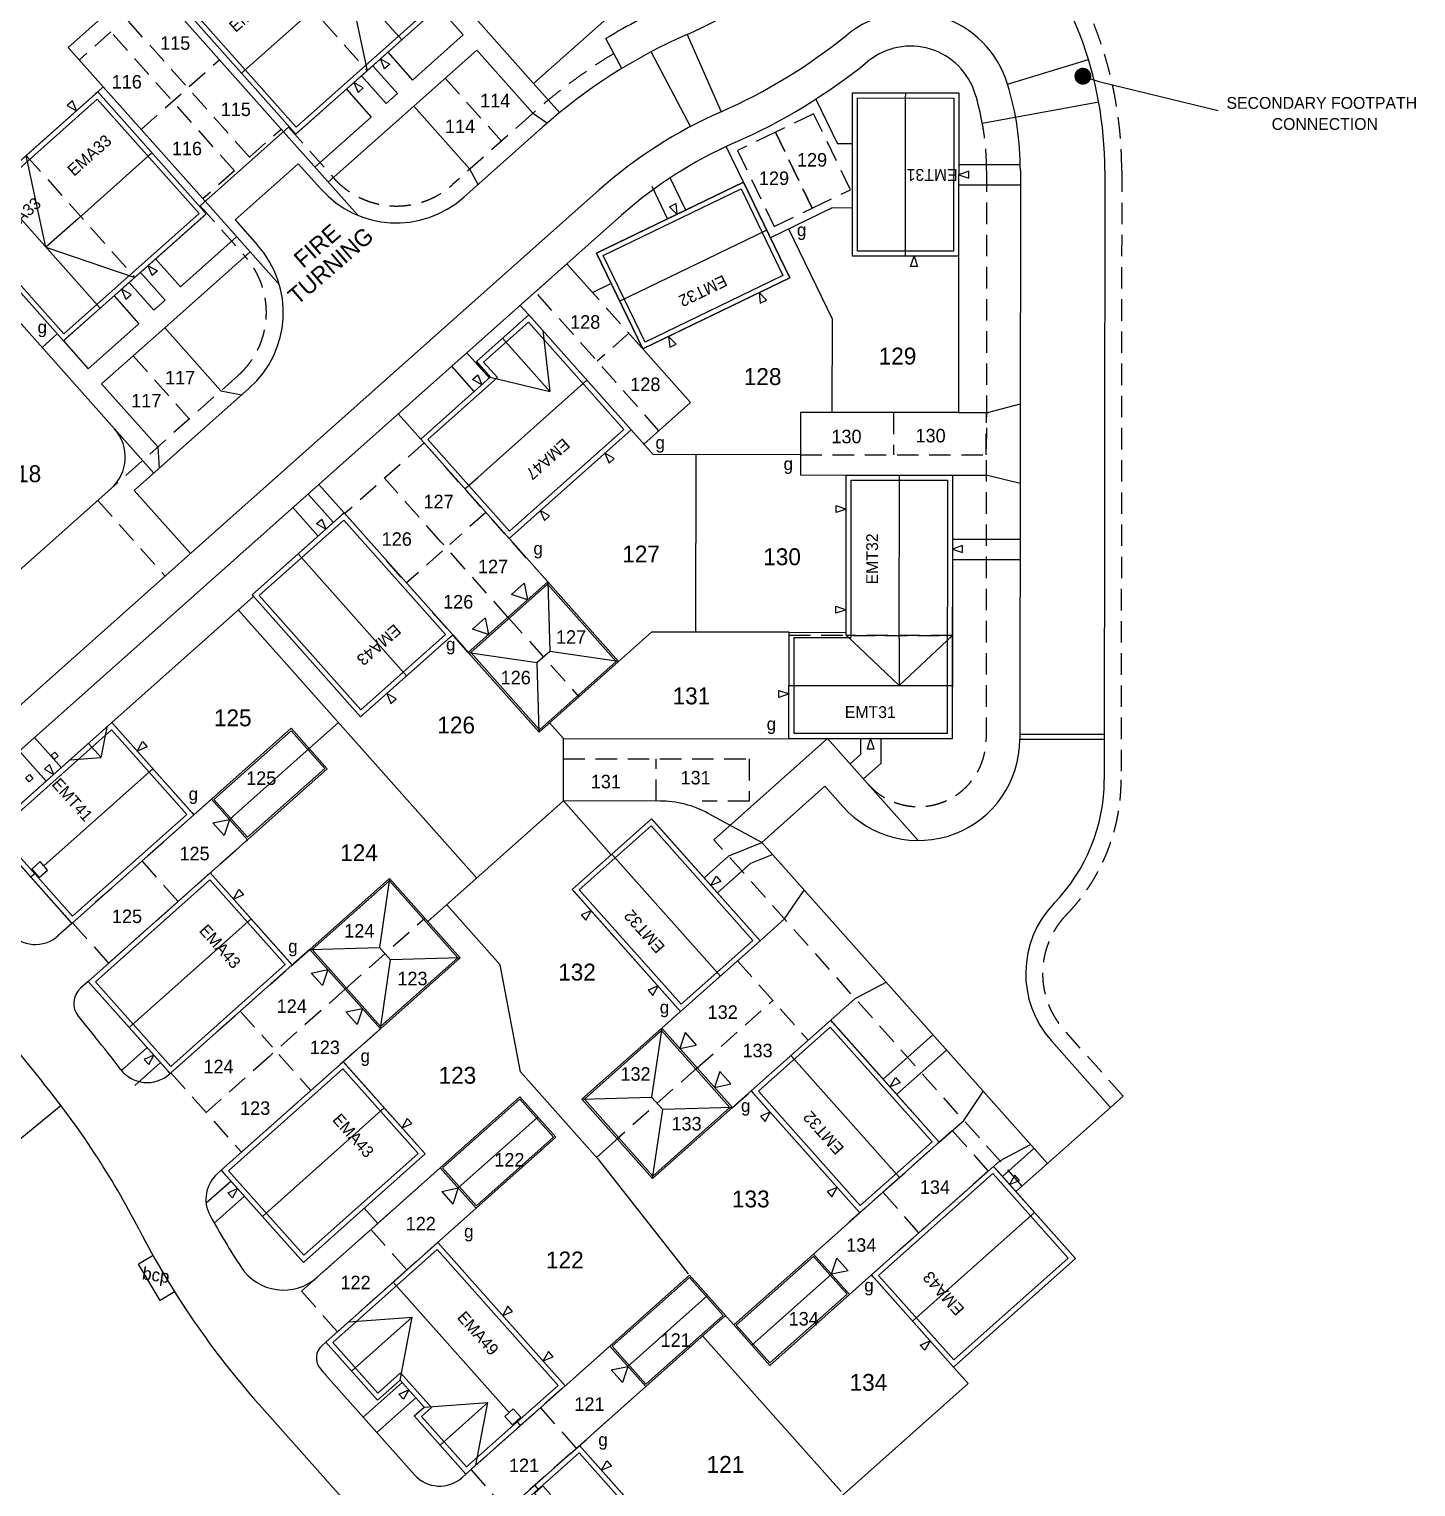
# Model space of a CAD drawing. Header units: millimetres. Extents: x 417385519 to 419804394, y 187233028 to 187812599.
# Drawn here: x 419722311 to 419804394, y 187618091 to 187704374 of the extents above; entities that cross this region are included whole.
import ezdxf
from ezdxf.enums import TextEntityAlignment as Align

# ---------------------------------------------------------------- set-up
doc = ezdxf.new("R2010")
doc.units = ezdxf.units.MM
doc.header["$LTSCALE"] = 100
doc.linetypes.add('DASHED', pattern=[19.05, 12.7, -6.35])
for name, color, linetype in [('0 Porch Detail', 7, 'Continuous'), ('CB-E-CHANNEL', 3, 'Continuous'), ('CB-E-FOOTPATH', 1, 'Continuous'), ('CB-E-VERGE', 6, 'DASHED'), ('CB-H-CHIMNEY', 1, 'Continuous'), ('CB-H-DOORFRONT', 1, 'Continuous'), ('CB-H-DOORREAR', 4, 'Continuous'), ('CB-H-EXTWALL', 3, 'Continuous'), ('CB-H-EXTWALL2', 7, 'Continuous'), ('CB-H-GARAGE-DOOR', 4, 'Continuous'), ('CB-H-PARTY CENTRE', 1, 'DASHED'), ('CB-H-ROOF', 1, 'Continuous'), ('CB-P-DRIVE', 7, 'Continuous'), ('CB-P-FENCE', 2, 'Continuous'), ('CB-P-FOOTPATH', 1, 'Continuous'), ('CB-P-GATES', 6, 'Continuous'), ('CB-P-HOUSE-REF', 7, 'Continuous'), ('CB-P-MULTILEADER', 7, 'Continuous'), ('CB-P-PARKING', 1, 'DASHED'), ('CB-P-PARKING-NO', 1, 'Continuous'), ('CB-P-PLOT-NO', 4, 'Continuous'), ('H-House-Outline', 7, 'Continuous')]:
    doc.layers.add(name, color=color, linetype=linetype)
doc.styles.add('CB-P-HOUSE-REF', font='')
doc.styles.add('Cooper Baillie', font='')
doc.styles.get('CB-P-HOUSE-REF').set_extended_font_data('Gill Sans')
doc.styles.get('Cooper Baillie').set_extended_font_data('Gill Sans')

# ---------------------------------------------------------------- blocks, each defined once
blk = doc.blocks.new('*U257')
at = {"layer": 'CB-H-EXTWALL2'}
for p, q in [((0, 7817), (3204, 7817)), ((0, 1500), (0, 7817)), ((3204, 7817), (3204, 1500)), ((3204, 1500), (0, 1500))]:
    blk.add_line(p, q, dxfattribs=at)
at = {"layer": 'CB-H-GARAGE-DOOR'}
for p, q in [((1102, 634), (1602, 1500)), ((1602, 1500), (2102, 634)), ((1102, 634), (2102, 634))]:
    blk.add_line(p, q, dxfattribs=at)
at = {"layer": 'CB-H-ROOF'}
blk.add_line((1602, 1500), (1602, 7817), dxfattribs=at)
at = {"layer": 'CB-P-PARKING'}
for p, q in [((0, 1500), (0, -4500)), ((3204, -4500), (3204, 1500)), ((0, -4000), (3204, -4000)), ((0, -4500), (0, -9500)), ((3204, -4500), (3204, -9500)), ((0, -9500), (3204, -9500))]:
    blk.add_line(p, q, dxfattribs=at)
blk = doc.blocks.new('*U265')
at = {"layer": 'CB-H-EXTWALL2'}
for p, q in [((0, 7817), (6290, 7817)), ((0, 1500), (0, 7817)), ((6290, 7817), (6290, 1500)), ((6290, 1500), (0, 1500))]:
    blk.add_line(p, q, dxfattribs=at)
at = {"layer": 'CB-H-GARAGE-DOOR'}
for p, q in [((1102, 634), (1602, 1500)), ((1602, 1500), (2102, 634)), ((4188, 634), (4688, 1500)), ((4688, 1500), (5187, 634)), ((1102, 634), (2102, 634)), ((4188, 634), (5187, 634))]:
    blk.add_line(p, q, dxfattribs=at)
at = {"layer": 'CB-H-ROOF'}
for p, q in [((0, 7817), (2650, 4658)), ((6290, 7817), (3640, 4658)), ((0, 1500), (2650, 4658)), ((2650, 4658), (3640, 4658)), ((6290, 1500), (3640, 4658))]:
    blk.add_line(p, q, dxfattribs=at)
at = {"layer": 'CB-P-PARKING'}
for p, q in [((3145, 1500), (3145, 7817)), ((0, 1500), (0, -4500)), ((3145, 1500), (3145, -4500)), ((6290, 1500), (6290, -4500)), ((0, -4000), (2852, -4000)), ((3438, -4000), (6290, -4000)), ((0, -4500), (0, -9500)), ((3145, -4500), (3145, -9500)), ((6290, -4500), (6290, -9500)), ((0, -9500), (6290, -9500))]:
    blk.add_line(p, q, dxfattribs=at)
blk = doc.blocks.new('*U268')
at = {"layer": 'CB-H-EXTWALL2'}
for p, q in [((0, 7817), (6290, 7817)), ((0, 1500), (0, 7817)), ((6290, 7817), (6290, 1500)), ((6290, 1500), (0, 1500))]:
    blk.add_line(p, q, dxfattribs=at)
at = {"layer": 'CB-H-GARAGE-DOOR'}
for p, q in [((1102, 634), (1602, 1500)), ((1602, 1500), (2102, 634)), ((4188, 634), (4688, 1500)), ((4688, 1500), (5187, 634)), ((1102, 634), (2102, 634)), ((4188, 634), (5187, 634))]:
    blk.add_line(p, q, dxfattribs=at)
at = {"layer": 'CB-H-ROOF'}
for p, q in [((0, 7817), (2650, 4658)), ((6290, 7817), (3640, 4658)), ((0, 1500), (2650, 4658)), ((2650, 4658), (3640, 4658)), ((6290, 1500), (3640, 4658))]:
    blk.add_line(p, q, dxfattribs=at)
at = {"layer": 'CB-P-PARKING'}
for p, q in [((3145, 1500), (3145, 7817)), ((0, 1500), (0, -4500)), ((3145, 1500), (3145, -4500)), ((6290, 1500), (6290, -4500)), ((0, -4500), (6290, -4500))]:
    blk.add_line(p, q, dxfattribs=at)
blk = doc.blocks.new('_Dot')
at = {"color": 0, "linetype": 'ByBlock', "lineweight": -2}
blk.add_line((-0.5, 0), (-1, 0), dxfattribs=at)
at = {"color": 0, "linetype": 'ByBlock', "const_width": 0.5}
blk.add_lwpolyline([(-0.25, 0, 1), (0.25, 0, 1)], format="xyb", close=True, dxfattribs=at)
blk = doc.blocks.new('*U239')
at = {"layer": '0 Porch Detail'}
for points in [[(8248, 5689), (8248, 5989), (7948, 5989), (7948, 5689)], [(8248, 3676), (8248, 3976), (7948, 3976), (7948, 3676)]]:
    blk.add_lwpolyline(points, close=True, dxfattribs=at)
at = {"layer": 'CB-H-CHIMNEY'}
blk.add_lwpolyline([(3319, 1018), (3984, 1018), (3984, 352), (3319, 352)], close=True, dxfattribs=at)
at = {"layer": 'CB-H-DOORFRONT', "flags": 128}
blk.add_lwpolyline([(7903, 5262), (7903, 4847), (7303, 5055)], close=True, dxfattribs=at)
at = {"layer": 'CB-H-DOORREAR', "flags": 128}
blk.add_lwpolyline([(5264, 10265), (4848, 10265), (5056, 9665)], close=True, dxfattribs=at)
at = {"layer": 'CB-H-EXTWALL'}
for points in [[(176, 9665), (0, 9665), (0, 0), (176, 0)], [(176, 0), (7303, 0), (7303, 9665), (176, 9665)]]:
    blk.add_lwpolyline(points, dxfattribs=at)
at = {"layer": 'CB-H-ROOF'}
for p, q in [((3652, 9665), (3652, 1018)), ((6187, 7808, 0), (7303, 9273)), ((7303, 6342), (6187, 7808, 0)), ((6187, 7808, 0), (7303, 7808)), ((3652, 352), (3652, 0))]:
    blk.add_line(p, q, dxfattribs=at)
at = {"layer": 'CB-P-HOUSE-REF', "style": 'CB-P-HOUSE-REF'}
blk.add_attdef('EMT41', text='', height=700, dxfattribs=at).set_placement((5452, 4884), align=Align.MIDDLE_CENTER)
blk = doc.blocks.new('*U203')
at = {"layer": 'CB-H-DOORFRONT', "flags": 128}
blk.add_lwpolyline([(5031, 638), (4615, 638), (4823, 1238)], close=True, dxfattribs=at)
at = {"layer": 'CB-H-DOORREAR', "flags": 128}
for points in [[(2278, 9703), (1862, 9703), (2070, 9103)], [(7401, 9703), (6986, 9703), (7193, 9103)]]:
    blk.add_lwpolyline(points, close=True, dxfattribs=at)
at = {"layer": 'CB-H-EXTWALL'}
blk.add_lwpolyline([(9665, 1238), (9665, 9103), (0, 9103), (0, 0), (4153, 0), (4153, 1238)], close=True, dxfattribs=at)
at = {"layer": 'CB-H-ROOF'}
for p, q in [((8648, 5170), (0, 5170)), ((9312, 5170), (8648, 5170)), ((9665, 5170), (9312, 5170)), ((0, 1238), (2076, 4204)), ((2076, 0), (2076, 4204)), ((4153, 1238), (2076, 4204))]:
    blk.add_line(p, q, dxfattribs=at)
at = {"layer": 'CB-P-HOUSE-REF', "style": 'CB-P-HOUSE-REF'}
blk.add_attdef('EMA47', text='', height=700, dxfattribs=at).set_placement((4831, 7120), align=Align.MIDDLE_CENTER)
blk = doc.blocks.new('*U202')
at = {"layer": 'CB-H-DOORFRONT', "flags": 128}
blk.add_lwpolyline([(1656, -600), (1241, -600), (1448, 0)], close=True, dxfattribs=at)
at = {"layer": 'CB-H-DOORREAR', "flags": 128}
blk.add_lwpolyline([(5435, 10265), (5019, 10265), (5227, 9665)], close=True, dxfattribs=at)
at = {"layer": 'CB-H-EXTWALL'}
for points in [[(176, 9665), (0, 9665), (0, 0), (176, 0)], [(176, 0), (7303, 0), (7303, 9665), (176, 9665)]]:
    blk.add_lwpolyline(points, dxfattribs=at)
at = {"layer": 'CB-H-ROOF'}
blk.add_line((3652, 9665), (3652, 0), dxfattribs=at)
at = {"layer": 'CB-P-HOUSE-REF', "style": 'CB-P-HOUSE-REF'}
blk.add_attdef('EMA43', text='', height=700, dxfattribs=at).set_placement((3659, 7205), align=Align.MIDDLE_CENTER)
blk = doc.blocks.new('*U229')
at = {"layer": 'CB-H-DOORFRONT', "flags": 128}
blk.add_lwpolyline([(4581, -600), (4165, -600), (4373, 0)], close=True, dxfattribs=at)
at = {"layer": 'CB-H-DOORREAR', "flags": 128}
for points in [[(2222, 6890), (1806, 6890), (2014, 6290)], [(8179, 6890), (7764, 6890), (7971, 6290)]]:
    blk.add_lwpolyline(points, close=True, dxfattribs=at)
at = {"layer": 'CB-H-EXTWALL'}
blk.add_lwpolyline([(9489, 6290), (0, 6290), (0, 0), (9489, 0)], dxfattribs=at)
at = {"layer": 'CB-H-PARTY CENTRE'}
blk.add_line((9489, 0), (9489, 6290), dxfattribs=at)
at = {"layer": 'CB-H-ROOF'}
blk.add_line((9665, 3145), (0, 3145), dxfattribs=at)
at = {"layer": 'CB-P-HOUSE-REF', "style": 'CB-P-HOUSE-REF'}
blk.add_attdef('EMT32', text='', height=700, dxfattribs=at).set_placement((4962, 4753), align=Align.MIDDLE_CENTER)
blk = doc.blocks.new('*U250')
at = {"layer": 'CB-H-DOORFRONT', "flags": 128}
blk.add_lwpolyline([(600, 5044), (600, 4628), (0, 4836)], close=True, dxfattribs=at)
at = {"layer": 'CB-H-DOORREAR', "flags": 128}
blk.add_lwpolyline([(-2431, 10265), (-2847, 10265), (-2639, 9665)], close=True, dxfattribs=at)
at = {"layer": 'CB-H-EXTWALL'}
for points in [[(-6114, 9665), (-6290, 9665), (-6290, 0), (-6114, 0)], [(-6114, 0), (0, 0), (0, 9665), (-6114, 9665)]]:
    blk.add_lwpolyline(points, dxfattribs=at)
at = {"layer": 'CB-H-ROOF'}
for p, q in [((-3145, 9665), (-3145, 1018)), ((-3145, 1018), (-3145, 352)), ((-3145, 352), (-3145, 0))]:
    blk.add_line(p, q, dxfattribs=at)
at = {"layer": 'CB-P-HOUSE-REF', "style": 'CB-P-HOUSE-REF'}
blk.add_attdef('EMT31', text='', height=700, dxfattribs=at).set_placement((-1572, 4853), align=Align.MIDDLE_CENTER)
blk = doc.blocks.new('*U228')
at = {"layer": 'CB-H-DOORFRONT', "flags": 128}
blk.add_lwpolyline([(4581, -600), (4165, -600), (4373, 0)], close=True, dxfattribs=at)
at = {"layer": 'CB-H-DOORREAR', "flags": 128}
for points in [[(2222, 6890), (1806, 6890), (2014, 6290)], [(8179, 6890), (7764, 6890), (7971, 6290)]]:
    blk.add_lwpolyline(points, close=True, dxfattribs=at)
at = {"layer": 'CB-H-EXTWALL'}
for points in [[(9489, 6290), (0, 6290), (0, 0), (9489, 0)], [(9489, 0), (9665, 0), (9665, 6290), (9489, 6290)]]:
    blk.add_lwpolyline(points, dxfattribs=at)
at = {"layer": 'CB-H-ROOF'}
blk.add_line((9665, 3145), (0, 3145), dxfattribs=at)
at = {"layer": 'CB-P-HOUSE-REF', "style": 'CB-P-HOUSE-REF'}
blk.add_attdef('EMT32', text='', height=700, dxfattribs=at).set_placement((4962, 4753), align=Align.MIDDLE_CENTER)
blk = doc.blocks.new('*U208')
at = {"layer": 'CB-H-CHIMNEY'}
blk.add_lwpolyline([(10335, 5671), (11000, 5671), (11000, 5006), (10335, 5006)], close=True, dxfattribs=at)
at = {"layer": 'CB-H-DOORFRONT', "flags": 128}
blk.add_lwpolyline([(5595, 1200), (5179, 1200), (5387, 1800)], close=True, dxfattribs=at)
at = {"layer": 'CB-H-DOORREAR', "flags": 128}
for points in [[(5997, 9477), (5581, 9477), (5789, 8878)], [(9597, 9477), (9181, 9477), (9389, 8878)]]:
    blk.add_lwpolyline(points, close=True, dxfattribs=at)
at = {"layer": 'CB-H-EXTWALL'}
blk.add_lwpolyline([(4602, 1800), (4602, 0), (0, 0), (0, 8878), (11352, 8878), (11352, 1012), (6750, 1012), (6750, 1800)], close=True, dxfattribs=at)
at = {"layer": 'CB-H-ROOF'}
for p, q in [((0, 5339), (10335, 5339)), ((11000, 5339), (11352, 5339)), ((0, 1800), (2301, 4803)), ((2301, 0), (2301, 4803)), ((4602, 1800), (2301, 4803)), ((6750, 1800), (9051, 4803)), ((9051, 1012), (9051, 4803)), ((11352, 1800), (9051, 4803))]:
    blk.add_line(p, q, dxfattribs=at)
at = {"layer": 'CB-P-HOUSE-REF', "style": 'CB-P-HOUSE-REF'}
blk.add_attdef('EMA49', text='', height=700, dxfattribs=at).set_placement((5603, 7088), align=Align.MIDDLE_CENTER)
blk = doc.blocks.new('*U199')
at = {"layer": 'CB-H-DOORFRONT', "flags": 128}
blk.add_lwpolyline([(1431, -600), (1015, -600), (1223, 0)], close=True, dxfattribs=at)
at = {"layer": 'CB-H-DOORREAR', "flags": 128}
blk.add_lwpolyline([(4359, 10265), (3943, 10265), (4151, 9665)], close=True, dxfattribs=at)
at = {"layer": 'CB-H-EXTWALL'}
for points in [[(5658, 9665), (176, 9665)], [(5658, 0), (5834, 0), (5834, 9665), (5658, 9665)], [(176, 0), (5658, 0)]]:
    blk.add_lwpolyline(points, dxfattribs=at)
at = {"layer": 'CB-H-PARTY CENTRE'}
blk.add_line((176, 9665), (176, 0), dxfattribs=at)
at = {"layer": 'CB-H-ROOF'}
blk.add_line((2917, 9665), (2917, 0), dxfattribs=at)
at = {"layer": 'CB-P-HOUSE-REF', "style": 'CB-P-HOUSE-REF'}
blk.add_attdef('EMA33', text='', height=700, dxfattribs=at).set_placement((2972, 7192), align=Align.MIDDLE_CENTER)
blk = doc.blocks.new('*U197')
at = {"layer": 'CB-H-DOORFRONT', "flags": 128}
blk.add_lwpolyline([(1431, -600), (1015, -600), (1223, 0)], close=True, dxfattribs=at)
at = {"layer": 'CB-H-DOORREAR', "flags": 128}
blk.add_lwpolyline([(4359, 10265), (3943, 10265), (4151, 9665)], close=True, dxfattribs=at)
at = {"layer": 'CB-H-EXTWALL'}
for points in [[(5658, 9665), (176, 9665)], [(5658, 0), (5834, 0), (5834, 9665), (5658, 9665)], [(176, 0), (5658, 0)]]:
    blk.add_lwpolyline(points, dxfattribs=at)
at = {"layer": 'CB-H-PARTY CENTRE'}
blk.add_line((176, 9665), (176, 0), dxfattribs=at)
at = {"layer": 'CB-H-ROOF'}
blk.add_line((0, 4832), (5834, 4832), dxfattribs=at)
at = {"layer": 'CB-P-HOUSE-REF', "style": 'CB-P-HOUSE-REF'}
blk.add_attdef('EMA33', text='', height=700, dxfattribs=at).set_placement((2972, 7192), align=Align.MIDDLE_CENTER)
blk = doc.blocks.new('*U249')
at = {"layer": 'CB-H-DOORFRONT', "flags": 128}
blk.add_lwpolyline([(600, 5044), (600, 4628), (0, 4836)], close=True, dxfattribs=at)
at = {"layer": 'CB-H-DOORREAR', "flags": 128}
blk.add_lwpolyline([(-2431, 10265), (-2847, 10265), (-2639, 9665)], close=True, dxfattribs=at)
at = {"layer": 'CB-H-EXTWALL'}
blk.add_lwpolyline([(-6114, 0), (0, 0), (0, 9665), (-6114, 9665)], dxfattribs=at)
at = {"layer": 'CB-H-PARTY CENTRE'}
blk.add_line((-6114, 9665), (-6114, 0), dxfattribs=at)
at = {"layer": 'CB-H-ROOF'}
for p, q in [((-3145, 9665), (-3145, 1018)), ((-3145, 1018), (-3145, 352)), ((-3145, 352), (-3145, 0))]:
    blk.add_line(p, q, dxfattribs=at)
at = {"layer": 'CB-P-HOUSE-REF', "style": 'CB-P-HOUSE-REF'}
blk.add_attdef('EMT31', text='', height=700, dxfattribs=at).set_placement((-1572, 4853), align=Align.MIDDLE_CENTER)
blk = doc.blocks.new('*U272')
at = {"layer": 'CB-P-PARKING'}
for points in [[(-1250, 0), (1250, 0), (1250, 5000), (-1250, 5000)], [(1250, 0), (3750, 0), (3750, 5000), (1250, 5000)]]:
    blk.add_lwpolyline(points, close=True, dxfattribs=at)

msp = doc.modelspace()

# ---------------------------------------------------------------- linework, layer by layer
at = {"layer": 'CB-E-CHANNEL'}
for p, q in [((419737658.63, 187698569.87), (419732429.01, 187693916.8)), ((419752724.26, 187698589.28), (419748041.32, 187694422.61)), ((419738240.99, 187696410.97), (419734505.55, 187693087.34)), ((419738240.99, 187696410.97), (419739570.44, 187694916.79)), ((419780984.49, 187696012.95), (419780951.58, 187662345.68)), ((419785984.49, 187696008.06), (419785949.23, 187659942.64)), ((419756047.89, 187694853.84), (419731856.59, 187673329.53)), ((419734505.55, 187693087.34), (419735835, 187691593.17)), ((419735340.82, 187683122.29), (419728532.96, 187677064.98)), ((419728532.96, 187677064.98), (419731856.59, 187673329.53)), ((419769406.81, 187659557.05), (419765671.37, 187656233.43)), ((419770469.05, 187658363.19), (419769406.81, 187659557.05)), ((419778935.95, 187641325.28), (419765671.37, 187656233.43)), ((419782817.93, 187644484.21), (419786318.49, 187640549.92)), ((419778935.95, 187641325.28), (419782583.04, 187637226.29)), ((419782583.04, 187637226.29), (419786318.49, 187640549.92))]:
    msp.add_line(p, q, dxfattribs=at)
for centre, radius, start, end in [((419763484.5, 187696030.05), 22500, 359.9439877, 41.6612148), ((419750199.38, 187729243.58), 27500, 293.7120633, 309.9215501), ((419774488.17, 187699372.11), 6000, 16.8946858, 129.1148898), ((419774327.82, 187674308.91), 32500, 113.7120633, 131.6612148), ((419750199.38, 187729243.58), 32500, 293.7120633, 309.1148898), ((419763484.5, 187696030.05), 17500, 359.9439877, 16.8946858), ((419774327.82, 187674308.91), 27500, 113.7120633, 131.6612148), ((419744052.97, 187698905.14), 6000, 221.6612148, 311.6612148), ((419731352.47, 187687604.82), 6000, 311.6612148, 41.6612148), ((419774951.58, 187662351.54), 6000, 221.6612148, 359.9439877), ((419775449.24, 187659952.91), 10500, 315.9106866, 359.9439877), ((419787300.46, 187648472.56), 6000, 135.9106866, 221.6612148)]:
    msp.add_arc(centre, radius, start, end, dxfattribs=at)
at = {"layer": 'CB-E-FOOTPATH'}
for p, q in [((419757389.76, 187702046.11), (419756452.76, 187703817.08)), ((419761258.25, 187704065.19), (419763268.95, 187699487.3)), ((419761467.08, 187698616.34), (419759128.77, 187703035.88)), ((419752173.13, 187701162.13), (419753716.92, 187699427.05)), ((419724201.94, 187640655.14), (419717832.21, 187635441.69))]:
    msp.add_line(p, q, dxfattribs=at)
msp.add_arc((419774327.82, 187674308.91), 34500, 113.7120633, 121.2060689, dxfattribs=at)
at = {"layer": 'CB-E-VERGE'}
for p, q in [((419752059.54, 187699336.37), (419747376.59, 187695169.7)), ((419737658.63, 187698569.87), (419740317.53, 187695581.52)), ((419778984.49, 187696014.9), (419778951.58, 187662347.63)), ((419786984.49, 187696007.08), (419786949.23, 187659941.67)), ((419732429.01, 187693916.8), (419735087.91, 187690928.44)), ((419734676.09, 187683869.38), (419726374.06, 187676482.61)), ((419726374.06, 187676482.61), (419730362.41, 187672000.08)), ((419781088.87, 187635896.84), (419762847.74, 187656398.15)), ((419787065.57, 187641214.64), (419783565.02, 187645148.93)), ((419786318.49, 187640549.92), (419787065.57, 187641214.64))]:
    msp.add_line(p, q, dxfattribs=at)
for centre, radius, start, end in [((419763484.5, 187696030.05), 23500, 359.9439877, 41.6612148), ((419774327.82, 187674308.91), 33500, 121.357312, 131.6612148), ((419763484.5, 187696030.05), 15500, 359.9439877, 10.3430279), ((419744052.97, 187698905.14), 5000, 221.6612148, 311.6612148), ((419731352.47, 187687604.82), 5000, 311.6612148, 41.6612148), ((419774951.58, 187662351.54), 4000, 221.6612148, 359.9439877), ((419775449.24, 187659952.91), 11500, 315.9106866, 359.9439877), ((419787300.46, 187648472.56), 5000, 135.9106866, 221.6612148)]:
    msp.add_arc(centre, radius, start, end, dxfattribs=at)
at = {"layer": 'CB-H-EXTWALL'}
msp.add_lwpolyline([(419767292.59, 187668496.66), (419767292.76, 187668672.91), (419770667.76, 187668669.61)], dxfattribs=at)
at = {"layer": 'CB-H-ROOF'}
for p, q in [((419741152.62, 187707343.99), (419742317.41, 187701911.92)), ((419723308.12, 187691466.78), (419722143.33, 187696898.84)), ((419725223.94, 187693171.38), (419723308.12, 187691466.78)), ((419723308.12, 187691466.78), (419728567.89, 187689678.24)), ((419773809.68, 187665521.54), (419770667.58, 187668493.36)), ((419773809.68, 187665521.54), (419776957.58, 187668487.21)), ((419773812.41, 187668314.03), (419773809.68, 187665521.54))]:
    msp.add_line(p, q, dxfattribs=at)
at = {"layer": 'CB-P-DRIVE'}
for p, q in [((419731334.06, 187705076.34), (419737359.79, 187698303.98)), ((419745074.05, 187699813.65), (419748809.49, 187703137.28)), ((419748809.49, 187703137.28), (419752133.12, 187699401.84)), ((419726702.12, 187700955.04), (419732727.85, 187694182.69)), ((419745074.05, 187699813.65), (419748397.68, 187696078.21)), ((419768879, 187700238.04), (419770164.74, 187697578.04)), ((419752104.96, 187699421.35), (419752990.06, 187698808.04)), ((419764593.43, 187695317.14), (419763572.32, 187697429.66)), ((419771046.81, 187697577.18), (419770164.74, 187697578.04)), ((419748381.57, 187696108.45), (419748887.79, 187695158.03)), ((419754146.89, 187690485.36), (419755652.73, 187688792.93)), ((419755652.73, 187688792.93), (419756733.14, 187689315.15)), ((419751889.52, 187687456.23), (419751382.67, 187688025.88)), ((419730336.75, 187686701.08), (419726601.31, 187683377.45)), ((419730336.75, 187686701.08), (419733660.37, 187682965.64)), ((419726601.31, 187683377.45), (419729924.93, 187679642.01)), ((419733660.37, 187682965.64), (419734905.19, 187682734.69)), ((419745491.49, 187680107.12), (419744162.04, 187681601.3)), ((419777321.26, 187681675.61), (419779089.62, 187681673.88)), ((419780970.47, 187682172.04), (419779089.62, 187681673.88)), ((419729924.93, 187679642.01), (419730009.56, 187678378.78)), ((419776966.86, 187677975.96), (419778966.86, 187677974)), ((419780966.86, 187677472.04), (419778966.86, 187677974)), ((419740958.51, 187675739.21), (419739462.86, 187677420.18)), ((419759644.98, 187658682.95), (419753932.88, 187658688.53)), ((419765671.37, 187656233.43), (419762504.17, 187657954.71)), ((419767023.96, 187651704.48), (419768185.77, 187653407.48)), ((419724846.43, 187651444.13), (419724012.42, 187650702.07)), ((419765574.66, 187650414.96), (419767023.96, 187651704.48)), ((419716893.49, 187649638.79), (419723054.45, 187642111.39)), ((419725808.98, 187648012.59), (419725346.37, 187647600.98)), ((419771205.07, 187647005.3), (419773031.61, 187647961.2)), ((419769755.78, 187645715.78), (419771205.07, 187647005.3)), ((419725215.43, 187645944.43), (419726227.23, 187644708.22)), ((419730663.47, 187642556.6), (419730631.66, 187642528.3)), ((419777629.64, 187639784.69), (419778791.45, 187641487.68)), ((419776180.34, 187638495.18), (419777629.64, 187639784.69)), ((419779759.41, 187637391.03), (419781585.95, 187638346.94)), ((419779385.6, 187637059.07), (419779759.41, 187637391.03)), ((419733686.43, 187636827.61), (419733443.8, 187636611.73)), ((419742948.59, 187633687.8), (419739360.07, 187630494.91)), ((419739864.08, 187626654.7), (419739649.79, 187626464.04)), ((419739869.47, 187624701.97), (419745114.55, 187618807.74)), ((419735920.61, 187622972.15), (419741097.85, 187617153.41)), ((419748166.79, 187618846.42), (419747938.18, 187618643.01))]:
    msp.add_line(p, q, dxfattribs=at)
for centre, radius, start, end in [((419759639.12, 187652682.95), 6000, 61.4771354, 89.9439877), ((419722682.97, 187652196.25), 2000, 219.2993702, 311.6612148), ((419726144.04, 187646704.48), 1200, 131.6612148, 219.2993702), ((419684362.1, 187610442.78), 54100, 36.7674547, 39.2993702), ((419729302.21, 187644022.48), 2000, 216.7674547, 311.6612148), ((419684362.1, 187610442.78), 50000, 27.2359664, 39.2993702), ((419734773.25, 187635117.55), 2000, 131.6612148, 208.7134285), ((419773275.02, 187656208.39), 45900, 208.7134285, 213.1708799), ((419773275.02, 187656208.39), 50000, 207.2359664, 221.6612148), ((419737365.9, 187632736.18), 3000, 213.1708799, 311.6612148), ((419740314.52, 187625716.95), 1000, 131.6612148, 219.882557), ((419751748.19, 187635271.07), 15900, 219.882557, 221.6612148), ((419746608.73, 187620137.19), 2000, 221.6612148, 311.6612148)]:
    msp.add_arc(centre, radius, start, end, dxfattribs=at)
at = {"layer": 'CB-P-FENCE'}
for p, q in [((419734116.54, 187721456.04), (419752173.13, 187701162.13)), ((419699641.83, 187711872.12), (419727366.93, 187680711.71)), ((419724618.2, 187703297.16), (419729250.15, 187707418.46)), ((419758801.81, 187707060.02), (419752173.13, 187701162.13)), ((419726702.12, 187700955.04), (419724618.2, 187703297.16)), ((419726369.98, 187700659.52), (419726702.12, 187700955.04)), ((419769840.03, 187693789.11), (419766185.78, 187692022.8)), ((419771043.1, 187693787.94), (419769840.03, 187693789.11)), ((419767266.19, 187692545.02), (419769836.69, 187687227.03)), ((419777330.31, 187690930.68), (419777321.26, 187681675.61)), ((419767330.76, 187689654), (419767339.06, 187689653.99)), ((419769836.69, 187687227.03), (419769831.27, 187681682.93)), ((419723073.33, 187685537.31), (419723969.84, 187686334.98)), ((419758628.97, 187685447.91), (419761458.86, 187682267.39)), ((419761458.86, 187682267.39), (419758694.63, 187679807.9)), ((419767970.48, 187681684.75), (419767966.86, 187677984.75)), ((419777321.26, 187681675.61), (419767970.48, 187681684.75)), ((419757940.17, 187680655.85), (419759241.49, 187679193.28)), ((419767968.03, 187679184.75), (419759241.49, 187679193.28)), ((419761780.26, 187668678.3), (419761790.54, 187679190.79)), ((419767966.86, 187677984.75), (419770676.86, 187677982.1)), ((419720338.25, 187671111.58), (419727161.02, 187677182.17)), ((419750644.77, 187674315.32), (419753004.51, 187671663.2)), ((419735594.27, 187670782.36), (419727212.55, 187663324.68)), ((419734697.39, 187669984.35), (419748806.36, 187654127.2)), ((419747383.02, 187668518.66), (419748305.32, 187667482.08)), ((419757203.57, 187666943.84), (419759155.82, 187668680.86)), ((419767292.76, 187668672.91), (419759155.82, 187668680.86)), ((419738886.42, 187661792.62), (419740616.81, 187663332.24)), ((419753936.5, 187662388.53), (419753117.88, 187663308.58)), ((419753932.88, 187658688.53), (419753936.5, 187662388.53)), ((419753936.5, 187662388.53), (419767286.6, 187662375.48)), ((419733102.17, 187658790.39), (419732066.7, 187657869.07)), ((419753932.88, 187658688.53), (419745910.57, 187651550.65)), ((419753932.88, 187658688.53), (419756761.06, 187655509.92)), ((419732945.56, 187654362.41), (419735231.95, 187656396.72)), ((419747031.2, 187652547.74), (419750200.06, 187648986.24)), ((419737799.68, 187648906.78), (419738920.33, 187649903.85)), ((419751386.08, 187642656.82), (419750200.06, 187648986.24)), ((419759754.84, 187645236.76), (419760875.47, 187646233.85)), ((419740907.05, 187643252.17), (419743140.67, 187645239.56)), ((419755968.01, 187637507.16), (419751386.08, 187642656.82)), ((419765056.59, 187641534.66), (419763935.96, 187640537.57)), ((419757350.17, 187638887.52), (419755893.23, 187637591.2)), ((419755968.01, 187637507.16), (419761323.31, 187630703.07)), ((419742948.59, 187633687.8), (419746645.54, 187636977.18)), ((419742150.92, 187634584.31), (419742948.59, 187633687.8)), ((419748775.32, 187634583.51), (419746412.3, 187632481.01)), ((419771481.16, 187634314.05), (419768737.76, 187631873.11)), ((419772164.99, 187630634.51), (419770867.53, 187629479.44)), ((419763453.09, 187628309.4), (419764018.4, 187627674.05)), ((419770368.02, 187617810.68), (419762173.63, 187627020.41)), ((419753958.59, 187623999.69), (419756678.74, 187626419.96)), ((419777019.48, 187625178.52), (419777888.96, 187624201.3)), ((419754802.25, 187620461.71), (419758808.51, 187624026.29)), ((419756597.98, 187605257.56), (419777888.96, 187624201.3))]:
    msp.add_line(p, q, dxfattribs=at)
msp.add_arc((419725499.21, 187679049.89), 2500, 311.6612148, 41.6612148, dxfattribs=at)
at = {"layer": 'CB-P-FOOTPATH'}
for p, q in [((419746544.07, 187705672.61), (419748006.46, 187704029.01)), ((419745009.92, 187701362.83), (419748006.46, 187704029.01)), ((419743547.53, 187703006.43), (419745009.92, 187701362.83)), ((419742651.02, 187702208.76), (419744113.42, 187700565.16)), ((419780229.21, 187701115.79), (419785013.41, 187702568.86)), ((419741983.8, 187701615.09), (419743446.2, 187699971.5)), ((419741087.3, 187700817.42), (419742549.69, 187699173.83)), ((419743446.2, 187699971.5), (419744113.42, 187700565.16)), ((419740018.69, 187695315.63), (419745074.05, 187699813.65)), ((419778732.63, 187698812.94), (419785618.89, 187700069.73)), ((419739221.02, 187696212.13), (419742549.69, 187699173.83)), ((419741757.17, 187693361.74), (419737359.79, 187698303.98)), ((419777335.62, 187696363.17), (419780981.4, 187696359.61)), ((419761182.9, 187693668.63), (419760260.23, 187695577.5)), ((419777334.45, 187695163.17), (419780983.66, 187695159.61)), ((419760102.49, 187693146.4), (419759179.82, 187695055.28)), ((419737125.23, 187689240.44), (419732727.85, 187694182.69)), ((419757377.34, 187693359.66), (419717548.23, 187657921.55)), ((419734589.08, 187692090.84), (419731260.4, 187689129.14)), ((419730336.75, 187686701.08), (419735386.74, 187691194.33)), ((419728901.5, 187689975.07), (419730363.9, 187688331.47)), ((419729798.01, 187690772.74), (419731260.4, 187689129.14)), ((419728234.28, 187689381.41), (419729696.68, 187687737.81)), ((419727337.78, 187688583.74), (419728800.17, 187686940.14)), ((419730363.9, 187688331.47), (419729696.68, 187687737.81)), ((419728800.17, 187686940.14), (419725803.64, 187684273.96)), ((419724341.24, 187685917.56), (419725803.64, 187684273.96)), ((419749557.5, 187683724.2), (419748227.71, 187685218.75)), ((419748660.99, 187682926.53), (419747331.21, 187684421.08)), ((419727366.93, 187680711.71), (419729693.15, 187678097.26)), ((419740298.21, 187675186.05), (419738819.61, 187676847.85)), ((419739401.7, 187674388.38), (419737923.11, 187676050.18)), ((419776963.15, 187674187.91), (419780963.15, 187674184)), ((419731856.59, 187673329.53), (419716218.78, 187659415.73)), ((419776961.98, 187672987.91), (419780961.98, 187672984)), ((419724216.43, 187660658.87), (419722629.4, 187662442.55)), ((419769571.54, 187662380.68), (419762847.74, 187656398.15)), ((419774935.97, 187656351.56), (419769571.54, 187662380.68)), ((419771523.08, 187662377.39), (419771522.16, 187661439.19)), ((419772723.08, 187662376.22), (419772721.64, 187660900.19)), ((419780951.87, 187662645.68), (419785951.87, 187662640.79)), ((419723319.92, 187659861.2), (419721732.89, 187661644.88)), ((419780951.58, 187662345.68), (419785951.58, 187662340.79)), ((419770900.99, 187660886.5), (419771522.16, 187661439.19)), ((419771698.66, 187659989.99), (419772721.64, 187660900.19)), ((419763730.71, 187655450.96), (419765671.37, 187656233.43)), ((419765037.52, 187655007.46), (419766306.82, 187655519.24)), ((419762258.98, 187654141.48), (419763730.71, 187655450.96)), ((419763056.65, 187653244.97), (419765037.52, 187655007.46)), ((419772864.66, 187642221.68), (419775808.14, 187644840.65)), ((419729274.36, 187644079.35), (419727768.18, 187642739.22)), ((419773662.33, 187641325.18), (419776605.81, 187643944.15)), ((419730072.03, 187643182.84), (419728565.85, 187641842.71)), ((419782583.04, 187637226.29), (419786318.49, 187640549.92)), ((419781785.39, 187638122.79), (419779917.67, 187636460.96)), ((419782583.07, 187637226.27), (419780715.34, 187635564.46)), ((419734239.65, 187636167.37), (419732787.93, 187634875.69)), ((419735037.32, 187635270.86), (419733272.43, 187633700.55)), ((419729646.31, 187631784.32), (419728786.78, 187631273.24)), ((419730064.49, 187629124.41), (419728786.78, 187631273.24)), ((419730924.02, 187629635.5), (419730064.49, 187629124.41)), ((419744398.98, 187624265.72), (419742087.81, 187622209.08)), ((419745196.71, 187623369.26), (419742885.54, 187621312.62))]:
    msp.add_line(p, q, dxfattribs=at)
for centre, radius, start, end in [((419774488.17, 187699372.11), 4000, 16.8946858, 129.1148898), ((419750199.38, 187729243.58), 34500, 293.7120633, 309.1148898), ((419763484.5, 187696030.05), 15500, 10.3430279, 16.8946858), ((419774327.82, 187674308.91), 25500, 113.7120633, 131.6612148)]:
    msp.add_arc(centre, radius, start, end, dxfattribs=at)
at = {"layer": 'CB-P-MULTILEADER', "linetype": 'ByBlock', "lineweight": -2}
msp.add_lwpolyline([(419785632.67, 187701266.34), (419792690.7, 187699559.53)], dxfattribs=at)
at = {"layer": 'CB-P-PARKING'}
for p, q in [((419735358.99, 187696791.74), (419728047.02, 187705009.71)), ((419727150.52, 187704212.04), (419725282.8, 187702550.23)), ((419734462.49, 187695994.07), (419727150.52, 187704212.04)), ((419728938.78, 187698441.24), (419733570.73, 187702562.53)), ((419746941.77, 187701475.47), (419750265.4, 187697740.02)), ((419735358.99, 187696791.74), (419737226.72, 187698453.55)), ((419734462.49, 187695994.07), (419732594.77, 187694332.25)), ((419752279.17, 187688823.54), (419754146.89, 187690485.36)), ((419759591.14, 187680605.57), (419752279.17, 187688823.54)), ((419758575.35, 187685503.89), (419755652.73, 187688792.93)), ((419757802.87, 187686376.37), (419755935.15, 187684714.56)), ((419728469.03, 187685039.27), (419731792.65, 187681303.83)), ((419773470.48, 187681679.38), (419773468.03, 187679179.38)), ((419778968.03, 187679174), (419778970.47, 187681674)), ((419767968.03, 187679184.75), (419778968.03, 187679174)), ((419753935.32, 187661188.53), (419764935.32, 187661177.78)), ((419759432.88, 187658683.16), (419759435.32, 187661183.16)), ((419764935.32, 187661177.78), (419764932.87, 187658677.78)), ((419764932.87, 187658677.78), (419762150.68, 187658680.5))]:
    msp.add_line(p, q, dxfattribs=at)
at = {"layer": 'H-House-Outline'}
for p, q in [((419746544.07, 187705672.61), (419738090.76, 187698151.24)), ((419746120.52, 187705697.31), (419738115.47, 187698574.79)), ((419738090.76, 187698151.24), (419731666.2, 187705371.85)), ((419738115.47, 187698574.79), (419732089.74, 187705347.14)), ((419717916.68, 187693138.16), (419726369.98, 187700659.52)), ((419726369.98, 187700659.52), (419732794.55, 187693438.92)), ((419771040.31, 187690936.82), (419771049.76, 187700601.82)), ((419771049.76, 187700601.82), (419777339.76, 187700595.67)), ((419777339.76, 187700595.67), (419777330.31, 187690930.68)), ((419718340.22, 187693113.45), (419726345.27, 187700235.98)), ((419726345.27, 187700235.98), (419732371, 187693463.63)), ((419771340.61, 187691236.53), (419771349.47, 187700301.53)), ((419771349.47, 187700301.53), (419777039.47, 187700295.96)), ((419777039.47, 187700295.96), (419777030.6, 187691230.97)), ((419755891.65, 187691111.05), (419764593.43, 187695317.14)), ((419764593.43, 187695317.14), (419767330.76, 187689654)), ((419756292.3, 187690971.51), (419764453.89, 187694916.48)), ((419764453.89, 187694916.48), (419766930.1, 187689793.54)), ((419732794.55, 187693438.92), (419724341.24, 187685917.56)), ((419732371, 187693463.63), (419724365.95, 187686341.1)), ((419724341.24, 187685917.56), (419717916.68, 187693138.16)), ((419724365.95, 187686341.1), (419718340.22, 187693113.45)), ((419758628.97, 187685447.91), (419755891.65, 187691111.05)), ((419758768.52, 187685848.57), (419756292.3, 187690971.51)), ((419777330.31, 187690930.68), (419771040.31, 187690936.82)), ((419777030.6, 187691230.97), (419771340.61, 187691236.53)), ((419767330.76, 187689654), (419758628.97, 187685447.91)), ((419766930.1, 187689793.54), (419758768.52, 187685848.57)), ((419748786.86, 187684695.62), (419751889.52, 187687456.23)), ((419751889.52, 187687456.23), (419757940.17, 187680655.85)), ((419749210.41, 187684670.91), (419751864.81, 187687032.68)), ((419751864.81, 187687032.68), (419757516.64, 187680680.55)), ((419749609.79, 187683770.73), (419748786.86, 187684695.62)), ((419750033.34, 187683746.02), (419749210.41, 187684670.91)), ((419745491.84, 187680106.77), (419749609.79, 187683770.73)), ((419745915.38, 187680082.06), (419750033.34, 187683746.02)), ((419757940.17, 187680655.85), (419750719.9, 187674230.92)), ((419757516.64, 187680680.55), (419750744.6, 187674654.47)), ((419750719.9, 187674230.92), (419745491.84, 187680106.77)), ((419750744.6, 187674654.47), (419745915.38, 187680082.06)), ((419770667.76, 187668669.61), (419770676.86, 187677982.1)), ((419770676.86, 187677982.1), (419776966.86, 187677975.96)), ((419776966.86, 187677975.96), (419776951.6, 187662373.46)), ((419770967.46, 187668369.32), (419770976.57, 187677681.81)), ((419770976.57, 187677681.81), (419776666.56, 187677676.25)), ((419776666.56, 187677676.25), (419776651.9, 187662673.53)), ((419735502.47, 187670884.79), (419740958.45, 187675739.27)), ((419735926.01, 187670860.08), (419740933.74, 187675315.73)), ((419740933.74, 187675315.73), (419746959.47, 187668543.37)), ((419740958.45, 187675739.27), (419747383.02, 187668518.66)), ((419748305.32, 187667482.08), (419753004.51, 187671663.2)), ((419748446.5, 187667473.84), (419752996.27, 187671522.02)), ((419752996.27, 187671522.02), (419757062.39, 187666952.08)), ((419753004.51, 187671663.2), (419757203.57, 187666943.84)), ((419741927.03, 187663664.18), (419735502.47, 187670884.79)), ((419741951.74, 187664087.72), (419735926.01, 187670860.08)), ((419747383.02, 187668518.66), (419741927.03, 187663664.18)), ((419746959.47, 187668543.37), (419741951.74, 187664087.72)), ((419767286.6, 187662375.48), (419767292.76, 187668672.91)), ((419767292.76, 187668672.91), (419770667.76, 187668669.61)), ((419767586.89, 187662675.42), (419767592.46, 187668372.62)), ((419767592.46, 187668372.62), (419770967.46, 187668369.32)), ((419752504.39, 187662762.72), (419748305.32, 187667482.08)), ((419752512.62, 187662903.9), (419748446.5, 187667473.84)), ((419757203.57, 187666943.84), (419752504.39, 187662762.72)), ((419757062.39, 187666952.08), (419752512.62, 187662903.9)), ((419719991.94, 187656900.12), (419727212.55, 187663324.68)), ((419727212.55, 187663324.68), (419732066.7, 187657869.07)), ((419720415.49, 187656875.41), (419727187.84, 187662901.14)), ((419727187.84, 187662901.14), (419731643.17, 187657893.77)), ((419733102.17, 187658790.39), (419737821.53, 187662989.45)), ((419733243.36, 187658782.15), (419737813.3, 187662848.27)), ((419737813.3, 187662848.27), (419739810.13, 187660604.02)), ((419737821.53, 187662989.45), (419739951.31, 187660595.78)), ((419776951.6, 187662373.46), (419767286.6, 187662375.48)), ((419776651.9, 187662673.53), (419767586.89, 187662675.42)), ((419739951.31, 187660595.78), (419735231.94, 187656396.71)), ((419739810.13, 187660604.02), (419735240.18, 187656537.89)), ((419735231.94, 187656396.71), (419733102.17, 187658790.39)), ((419735240.18, 187656537.89), (419733243.36, 187658782.15)), ((419732066.7, 187657869.07), (419724846.43, 187651444.13)), ((419731643.17, 187657893.77), (419724871.13, 187651867.69)), ((419754450.91, 187653454.45), (419759150.09, 187657635.57)), ((419754874.45, 187653429.75), (419759125.38, 187657212.03)), ((419759125.38, 187657212.03), (419765151.11, 187650439.67)), ((419759150.09, 187657635.57), (419765574.66, 187650414.96)), ((419724846.43, 187651444.13), (419719991.94, 187656900.12)), ((419724871.13, 187651867.69), (419720415.49, 187656875.41)), ((419725808.98, 187648012.59), (419733029.59, 187654437.15)), ((419726232.52, 187647987.88), (419733004.88, 187654013.61)), ((419733004.88, 187654013.61), (419737460.19, 187649006.25)), ((419733029.59, 187654437.15), (419737883.73, 187648981.56)), ((419738920.33, 187649903.85), (419743639.68, 187654102.91)), ((419739061.51, 187649895.61), (419743631.45, 187653961.73)), ((419743631.45, 187653961.73), (419747679.62, 187649411.96)), ((419743639.68, 187654102.91), (419747820.8, 187649403.73)), ((419760875.47, 187646233.85), (419754450.91, 187653454.45)), ((419760900.18, 187646657.39), (419754874.45, 187653429.75)), ((419765574.66, 187650414.96), (419760875.47, 187646233.85)), ((419765151.11, 187650439.67), (419760900.18, 187646657.39)), ((419743101.45, 187645204.66), (419738920.33, 187649903.85)), ((419743109.68, 187645345.84), (419739061.51, 187649895.61)), ((419737883.73, 187648981.56), (419730663.47, 187642556.6)), ((419737460.19, 187649006.25), (419730688.16, 187642980.16)), ((419747820.8, 187649403.73), (419743101.45, 187645204.66)), ((419747679.62, 187649411.96), (419743109.68, 187645345.84)), ((419730663.47, 187642556.6), (419725808.98, 187648012.59)), ((419730688.16, 187642980.16), (419726232.52, 187647987.88)), ((419755035.48, 187641037.69), (419759754.84, 187645236.76)), ((419759754.84, 187645236.76), (419763935.96, 187640537.57)), ((419765056.59, 187641534.66), (419769755.78, 187645715.78)), ((419765480.13, 187641509.95), (419769731.07, 187645292.24)), ((419769731.07, 187645292.24), (419775756.79, 187638519.89)), ((419769755.78, 187645715.78), (419776180.34, 187638495.18)), ((419755176.66, 187641029.46), (419759746.6, 187645095.58)), ((419759746.6, 187645095.58), (419763794.78, 187640545.81)), ((419733686.43, 187636827.61), (419740907.05, 187643252.17)), ((419734109.97, 187636802.9), (419740882.34, 187642828.62)), ((419740882.34, 187642828.62), (419745337.98, 187637820.9)), ((419740907.05, 187643252.17), (419745761.52, 187637796.19)), ((419746645.54, 187636977.18), (419751364.9, 187641176.25)), ((419746786.72, 187636968.94), (419751356.66, 187641035.07)), ((419751356.66, 187641035.07), (419753353.49, 187638790.81)), ((419751364.9, 187641176.25), (419753494.67, 187638782.58)), ((419759216.6, 187636338.51), (419755035.48, 187641037.69)), ((419759224.84, 187636479.69), (419755176.66, 187641029.46)), ((419771481.15, 187634314.06), (419765056.59, 187641534.66)), ((419771505.86, 187634737.6), (419765480.13, 187641509.95)), ((419763935.96, 187640537.57), (419759216.6, 187636338.51)), ((419763794.78, 187640545.81), (419759224.84, 187636479.69)), ((419753494.67, 187638782.58), (419748775.32, 187634583.51)), ((419753353.49, 187638790.81), (419748783.55, 187634724.69)), ((419776180.34, 187638495.18), (419771481.15, 187634314.06)), ((419775756.79, 187638519.89), (419771505.86, 187634737.6)), ((419745761.52, 187637796.19), (419738540.91, 187631371.63)), ((419745337.98, 187637820.9), (419738565.62, 187631795.17)), ((419738540.91, 187631371.63), (419733686.43, 187636827.61)), ((419738565.62, 187631795.17), (419734109.97, 187636802.9)), ((419748775.32, 187634583.51), (419746645.54, 187636977.18)), ((419748783.55, 187634724.69), (419746786.72, 187636968.94)), ((419772165.31, 187630634.14), (419779385.6, 187637059.07)), ((419772588.85, 187630609.45), (419779360.9, 187636635.52)), ((419779360.9, 187636635.52), (419783816.54, 187631627.79)), ((419779385.6, 187637059.07), (419784240.08, 187631603.08)), ((419739864.08, 187626654.7), (419746496.35, 187632555.79)), ((419746496.35, 187632555.79), (419754042.64, 187624074.48)), ((419740287.62, 187626629.99), (419746471.64, 187632132.25)), ((419746471.64, 187632132.25), (419753619.09, 187624099.19)), ((419764018.4, 187627674.05), (419768737.76, 187631873.11)), ((419764159.58, 187627665.81), (419768729.52, 187631731.93)), ((419768729.52, 187631731.93), (419770726.35, 187629487.68)), ((419768737.76, 187631873.11), (419770867.53, 187629479.44)), ((419784240.08, 187631603.08), (419777019.48, 187625178.52)), ((419783816.54, 187631627.79), (419777044.19, 187625602.06)), ((419756678.74, 187626419.96), (419761398.09, 187630619.02)), ((419756819.92, 187626411.72), (419761389.86, 187630477.84)), ((419761389.86, 187630477.84), (419763386.69, 187628233.59)), ((419761398.09, 187630619.02), (419763527.87, 187628225.35)), ((419777019.48, 187625178.52), (419772165.31, 187630634.14)), ((419777044.19, 187625602.06), (419772588.85, 187630609.45)), ((419770867.53, 187629479.44), (419766148.18, 187625280.38)), ((419770726.35, 187629487.68), (419766156.41, 187625421.56)), ((419763527.87, 187628225.35), (419758808.52, 187624026.29)), ((419763386.69, 187628233.59), (419758816.75, 187624167.47)), ((419766148.18, 187625280.38), (419764018.4, 187627674.05)), ((419766156.41, 187625421.56), (419764159.58, 187627665.81)), ((419742923.47, 187623216.23), (419739864.08, 187626654.7)), ((419742948.18, 187623639.77), (419740287.62, 187626629.99)), ((419758808.52, 187624026.29), (419756678.74, 187626419.96)), ((419758816.75, 187624167.47), (419756819.92, 187626411.72)), ((419744268.23, 187624412.73), (419742923.47, 187623216.23)), ((419744292.94, 187624836.28), (419742948.18, 187623639.77)), ((419745695.72, 187622808.36), (419744268.23, 187624412.73)), ((419746119.27, 187622783.65), (419744292.94, 187624836.28)), ((419754042.64, 187624074.48), (419748166.79, 187618846.42)), ((419753619.09, 187624099.19), (419748191.5, 187619269.96)), ((419745107.39, 187622284.89), (419745695.72, 187622808.36)), ((419745530.94, 187622260.18), (419746119.27, 187622783.65)), ((419748166.79, 187618846.42), (419745107.39, 187622284.89)), ((419748191.5, 187619269.96), (419745530.94, 187622260.18)), ((419749010.45, 187615308.42), (419754886.3, 187620536.48)), ((419749434, 187615283.71), (419754861.59, 187620112.94)), ((419754861.59, 187620112.94), (419762009.05, 187612079.87)), ((419754886.3, 187620536.48), (419762432.59, 187612055.16))]:
    msp.add_line(p, q, dxfattribs=at)

# ---------------------------------------------------------------- block references
for name, p, rotation, values in [('*U199', (419742185.74, 187701794.77), 41.66121483890096, {'EMA33': 'EMA33'}), ('*U197', (419728436.22, 187689561.08), 41.66121483033093, {'EMA33': 'EMA33'}), ('*U228', (419764593.43, 187695317.14), 205.7971950751675, {'EMT32': 'EMT32'}), ('*U203', (419751889.52, 187687456.23), 221.6612148426697, {'EMA47': 'EMA47'}), ('*U202', (419740958.45, 187675739.27), 221.6612148426697, {'EMA43': 'EMA43'}), ('*U228', (419765574.66, 187650414.96), 131.6612148437415, {'EMT32': 'EMT32'}), ('*U228', (419776180.34, 187638495.17), 131.6612148437415, {'EMT32': 'EMT32'}), ('*U202', (419733686.43, 187636827.61), 311.6612148425012, {'EMA43': 'EMA43'}), ('*U208', (419739864.07, 187626654.7), 311.6612148431119, {'EMA49': 'EMA49'})]:
    msp.add_blockref(name, p, dxfattribs=dict(rotation=rotation)).add_auto_attribs(values)
ref = msp.add_blockref('*U197', (419742449.09, 187702029.08), dxfattribs=dict(xscale=-1, rotation=41.66121483833491))
ref.add_attrib('EMA33', 'EMA33', dxfattribs={"layer": 'CB-P-HOUSE-REF', "height": 700, "rotation": 41.6612172, "style": 'CB-P-HOUSE-REF'}).set_placement((419735448.39, 187705426.76), align=Align.MIDDLE_CENTER)
ref = msp.add_blockref('*U250', (419777339.76, 187700595.67), dxfattribs=dict(xscale=-1, rotation=179.9439877106183))
ref.add_attrib('EMT31', 'EMT31', dxfattribs={"layer": 'CB-P-HOUSE-REF', "height": 700, "rotation": 179.9439881, "style": 'CB-P-HOUSE-REF'}).set_placement((419775762.68, 187695744.13), align=Align.MIDDLE_CENTER)
for name, p, rotation in [('*U272', (419767618.7, 187698824.21), 205.7971950751675), ('*U265', (419752007.42, 187672783.83), 221.6612148426697), ('*U257', (419731981.54, 187657793.3), 311.6612148413838), ('*U265', (419737799.69, 187648906.76), 311.6612148425012), ('*U257', (419745524.91, 187635980.09), 311.6612148413838), ('*U257', (419771988.17, 187630476.53), 131.6612148430407), ('*U257', (419755558.11, 187625422.87), 311.6612148413838)]:
    msp.add_blockref(name, p, dxfattribs=dict(rotation=rotation))
ref = msp.add_blockref('*U199', (419728699.57, 187689795.39), dxfattribs=dict(xscale=-1, rotation=41.66121482976489))
ref.add_attrib('EMA33', 'EMA33', dxfattribs={"layer": 'CB-P-HOUSE-REF', "height": 700, "rotation": 41.6612172, "style": 'CB-P-HOUSE-REF'}).set_placement((419721698.87, 187693193.07), align=Align.MIDDLE_CENTER)
ref = msp.add_blockref('*U229', (419776966.86, 187677975.96), dxfattribs=dict(xscale=-1, rotation=89.94398770866431))
ref.add_attrib('EMT32', 'EMT32', dxfattribs={"layer": 'CB-P-HOUSE-REF', "height": 700, "rotation": 89.9439864, "style": 'CB-P-HOUSE-REF'}).set_placement((419772208.51, 187673018.49), align=Align.MIDDLE_CENTER)
ref = msp.add_blockref('*U249', (419776951.6, 187662373.46), dxfattribs=dict(xscale=-1, rotation=89.94398770948271))
ref.add_attrib('EMT31', 'EMT31', dxfattribs={"layer": 'CB-P-HOUSE-REF', "height": 700, "rotation": 359.8879746, "style": 'CB-P-HOUSE-REF'}).set_placement((419772100.06, 187663950.54), align=Align.MIDDLE_CENTER)
ref = msp.add_blockref('*U239', (419724846.43, 187651444.13), dxfattribs=dict(xscale=-1, rotation=311.6612148412249))
ref.add_attrib('EMT41', 'EMT41', dxfattribs={"layer": 'CB-P-HOUSE-REF', "height": 700, "rotation": 311.6612159, "style": 'CB-P-HOUSE-REF'}).set_placement((419724871.52, 187658763.58), align=Align.MIDDLE_CENTER)
ref = msp.add_blockref('*U202', (419730663.47, 187642556.6), dxfattribs=dict(xscale=-1, rotation=311.6612148446865))
ref.add_attrib('EMA43', 'EMA43', dxfattribs={"layer": 'CB-P-HOUSE-REF', "height": 700, "rotation": 311.6612159, "style": 'CB-P-HOUSE-REF'}).set_placement((419733614.4, 187650079.59), align=Align.MIDDLE_CENTER)
at = {"xscale": -1, "rotation": 131.6612148420686}
msp.add_blockref('*U268', (419760875.47, 187646233.85), dxfattribs=at)
ref = msp.add_blockref('*U202', (419779385.6, 187637059.07), dxfattribs=dict(xscale=-1, rotation=131.6612148495642))
ref.add_attrib('EMA43', 'EMA43', dxfattribs={"layer": 'CB-P-HOUSE-REF', "height": 700, "rotation": 131.6612159, "style": 'CB-P-HOUSE-REF'}).set_placement((419776434.66, 187629536.08), align=Align.MIDDLE_CENTER)
ref = msp.add_blockref('*U208', (419755800.31, 187606154.07), dxfattribs=dict(xscale=-1, rotation=311.6612148444021))
ref.add_attrib('EMA49', 'EMA49', dxfattribs={"layer": 'CB-P-HOUSE-REF', "height": 700, "rotation": 311.6612159, "style": 'CB-P-HOUSE-REF'}).set_placement((419757371.42, 187615052.04), align=Align.MIDDLE_CENTER)
at = {"layer": 'CB-P-MULTILEADER', "lineweight": -2, "xscale": 1000, "yscale": 1000, "zscale": 1000, "rotation": 161.2851735359725}
msp.add_blockref('_Dot', (419784685.55, 187701587.19), dxfattribs=at)

# ---------------------------------------------------------------- texts
at = {"layer": 'CB-P-GATES', "style": 'Cooper Baillie'}
for p in [(419768037.94, 187692492.83), (419723087.94, 187686742.83), (419759665.71, 187679907.84), (419767245.62, 187678645.82), (419752438.54, 187673641.09), (419747265.55, 187667965.02), (419766246.93, 187663251.95), (419732029.23, 187659108.84), (419737923.97, 187650087.03), (419759917.15, 187646486), (419742205.31, 187643601.64), (419764726.58, 187640658.89), (419748336.3, 187633217.15), (419772022.22, 187630019.69), (419756278.44, 187620887.69)]:
    msp.add_text('g', height=750, dxfattribs=at).set_placement(p, align=Align.MIDDLE_CENTER)
msp.add_text('bcp', height=750, rotation=351.4368119, dxfattribs=at).set_placement((419729818.94, 187630632.81), align=Align.MIDDLE_CENTER)
at = {"layer": 'CB-P-MULTILEADER', "style": 'Cooper Baillie'}
for s, p in [('SECONDARY FOOTPATH', (419793184.12, 187699658.31)), ('CONNECTION', (419795858.99, 187698410.45))]:
    msp.add_text(s, height=700, dxfattribs=at).set_placement(p)
for s, p in [('FIRE ', (419738527.08, 187690175.45)), (' TURNING', (419737897.24, 187687760.48))]:
    msp.add_text(s, height=1000, rotation=40.7924912, dxfattribs=at).set_placement(p)
at = {"layer": 'CB-P-PARKING-NO', "style": 'Cooper Baillie'}
for s, p in [('115', (419730063.87, 187703151.66)), ('116', (419727196.26, 187700858.51)), ('114', (419749003.63, 187699748.17)), ('115', (419733651.73, 187699228.89)), ('114', (419746925.64, 187698222.64)), ('116', (419730757.44, 187696909.08)), ('129', (419767760.64, 187696237.97)), ('129', (419765509.79, 187695150)), ('128', (419754333.15, 187686640.43)), ('117', (419730354.83, 187683349.25)), ('128', (419757893.17, 187682952.66)), ('117', (419728355.92, 187681984.41)), ('130', (419769798.83, 187679861.88)), ('130', (419774777.72, 187679913.46)), ('127', (419745654.67, 187676011.21)), ('126', (419743178.13, 187673793.37)), ('127', (419748879.35, 187672168.69)), ('126', (419746815.56, 187670079.81)), ('127', (419753497.08, 187667990.92)), ('126', (419750220.81, 187665592.57)), ('125', (419735156.11, 187659637.66)), ('131', (419755554.91, 187659437.11)), ('131', (419760869.16, 187659669.21)), ('125', (419731209.11, 187655176.22)), ('125', (419727210.52, 187651462.65)), ('124', (419740960.41, 187650604.41)), ('123', (419744107.69, 187647777.9)), ('124', (419736961.82, 187646142.96)), ('132', (419762471.49, 187645792.03)), ('123', (419738922.42, 187643703.29)), ('133', (419764535.53, 187643517.55)), ('124', (419732627.87, 187642568.59)), ('132', (419757312.01, 187642130.03)), ('123', (419734794.85, 187640108.4)), ('133', (419760330.57, 187639185.05)), ('122', (419749844.25, 187637049.48)), ('134', (419775032.91, 187635432.64)), ('122', (419744599.45, 187633266.56)), ('134', (419770673.14, 187632002.74)), ('122', (419740740.59, 187629786.38)), ('134', (419767267.28, 187627639.18)), ('121', (419759690.04, 187626378.1)), ('121', (419754582.16, 187622587.16)), ('121', (419750712.56, 187618961.21))]:
    msp.add_text(s, height=800, dxfattribs=at).set_placement(p)
at = {"layer": 'CB-P-PLOT-NO', "style": 'Cooper Baillie'}
for s, p in [('129', (419772596.91, 187684523.04)), ('128', (419764612.12, 187683309.77)), ('118', (419720795.42, 187677558.52)), ('127', (419757415.67, 187672806.81)), ('130', (419765761.94, 187672645.66)), ('131', (419760396.14, 187664408.12)), ('125', (419733246.43, 187663108.54)), ('126', (419746470.88, 187662684.06)), ('124', (419740720.2, 187655126.43)), ('132', (419753625.05, 187648060.74)), ('123', (419746544.04, 187641951.72)), ('133', (419763910.92, 187634630.57)), ('122', (419752903.83, 187631019.87)), ('134', (419770873.66, 187623774.88)), ('121', (419762411.31, 187618918.75))]:
    msp.add_text(s, height=1000, dxfattribs=at).set_placement(p)

doc.saveas('drawing.dxf')
